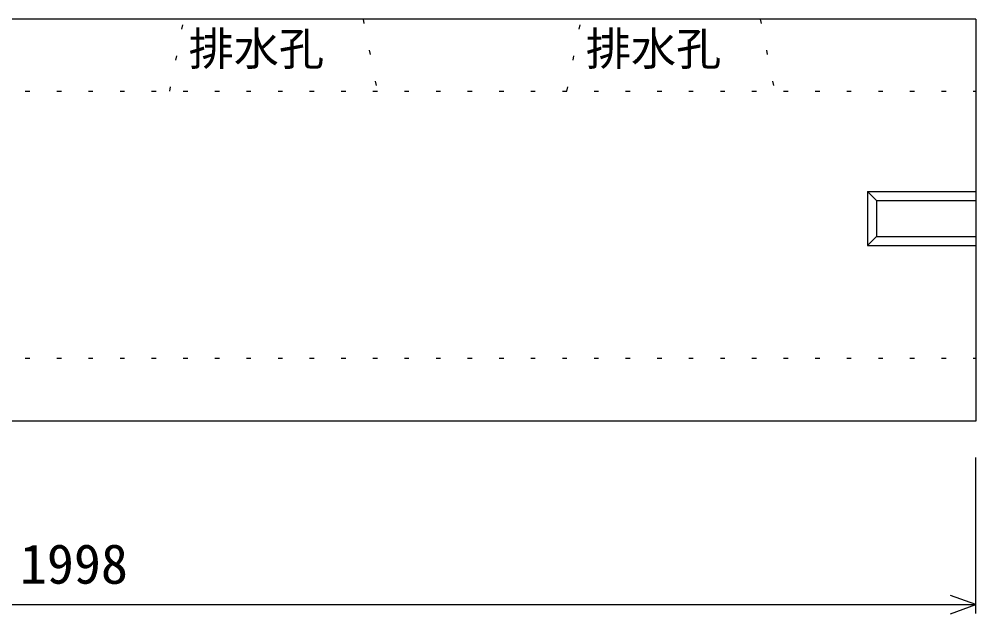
# Model space of a CAD drawing. Units: millimetres, scale not verified. Extents: x -16800 to 16800, y -5940 to 5940.
# Drawn here: x -12183 to -11123, y 3201 to 3860 of the extents above; entities that cross this region are included whole.
import ezdxf
from ezdxf.enums import TextEntityAlignment as Align

# ---------------------------------------------------------------- set-up
doc = ezdxf.new("R2010")
doc.units = ezdxf.units.MM
doc.header["$LTSCALE"] = 20
doc.linetypes.add('DOTTED', pattern=[1.75, 0.25, -1.5])
for name, color, linetype, lineweight in [('0-0_DIM', 7, 'Continuous', 25), ('0-5_OUTLINE', 3, 'Continuous', 25), ('0-6_OUTLINE2', 4, 'DOTTED', 25)]:
    doc.layers.add(name, color=color, linetype=linetype, lineweight=lineweight)
doc.styles.add('ＭＳ ゴシック', font='')
doc.styles.get('ＭＳ ゴシック').set_extended_font_data('MS Gothic')

msp = doc.modelspace()

# ---------------------------------------------------------------- linework, layer by layer
at = {"layer": '0-0_DIM'}
for p, q in [((-11123.21, 3201.19), (-11123.21, 3374.48)), ((-13121.21, 3211.19), (-11123.21, 3211.19))]:
    msp.add_line(p, q, dxfattribs=at)
msp.add_lwpolyline([(-11151.4, 3200.93), (-11123.21, 3211.19), (-11151.4, 3221.45)], dxfattribs=at)
at = {"layer": '0-5_OUTLINE'}
for p, q in [((-11123.21, 3860.48), (-13121.21, 3860.48)), ((-11123.21, 3860.48), (-11123.21, 3414.48)), ((-11243.21, 3669.48), (-11233.21, 3659.48)), ((-11243.21, 3669.48), (-11123.21, 3669.48)), ((-11243.21, 3669.48), (-11243.21, 3609.48)), ((-11233.21, 3659.48), (-11233.21, 3619.48)), ((-11233.21, 3659.48), (-11123.21, 3659.48)), ((-11243.21, 3609.48), (-11233.21, 3619.48)), ((-11233.21, 3619.48), (-11123.21, 3619.48)), ((-11243.21, 3609.48), (-11123.21, 3609.48)), ((-11123.21, 3414.48), (-13121.21, 3414.48))]:
    msp.add_line(p, q, dxfattribs=at)
at = {"layer": '0-6_OUTLINE2'}
for p, q in [((-12016.21, 3780.48), (-12000.42, 3860.48)), ((-11802, 3860.48), (-11786.21, 3780.48)), ((-11576.21, 3780.48), (-11560.42, 3860.48)), ((-11362, 3860.48), (-11346.21, 3780.48)), ((-13121.21, 3780.48), (-11123.21, 3780.48)), ((-13121.21, 3484.48), (-11123.21, 3484.48))]:
    msp.add_line(p, q, dxfattribs=at)

# ---------------------------------------------------------------- texts
at = {"layer": '0-0_DIM', "style": 'ＭＳ ゴシック'}
for s, height, p in [('排水孔', 36.66, (-11995.24, 3798.29)), ('排水孔', 36.66, (-11555.24, 3798.29)), ('1998', 43.99, (-12182.21, 3221.19))]:
    msp.add_text(s, height=height, dxfattribs=at).set_placement(p, align=Align.BOTTOM_LEFT)

doc.saveas('drawing.dxf')
